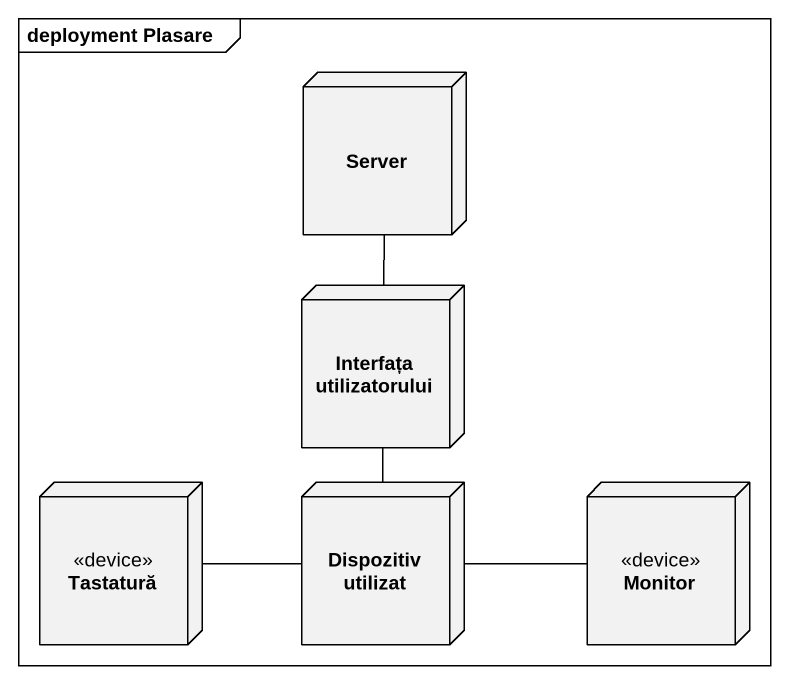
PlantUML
@startuml
mainframe deployment Plasare
node Server
node "Interfața utilizatorului" as Interfața_utilizatorului
node Tastatură <<device>>
node "Dispozitiv utilizat" as Dispozitiv_utilizat
node Monitor <<device>>
Interfața_utilizatorului -up- Server
Tastatură -right- Dispozitiv_utilizat
Dispozitiv_utilizat -up- Interfața_utilizatorului
Dispozitiv_utilizat -right- Monitor
@enduml
